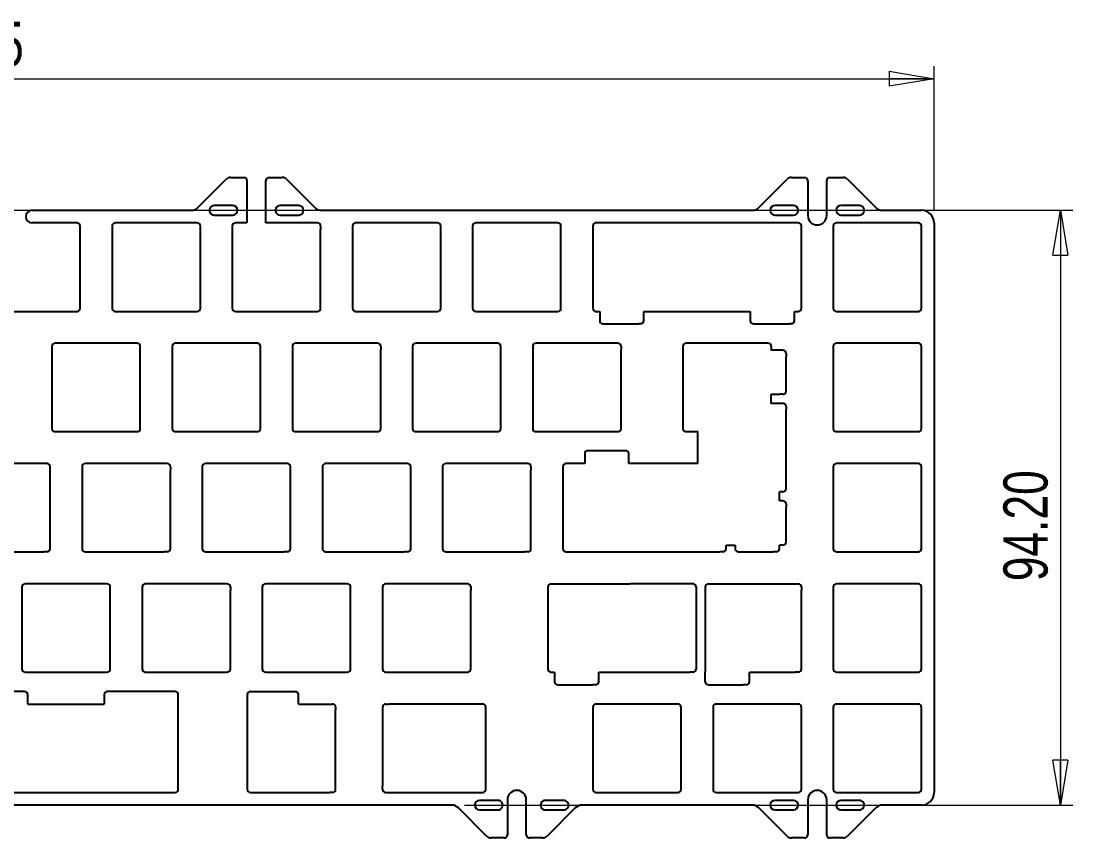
# Model space of a CAD drawing. Header units: millimetres. Extents: x 533 to 696, y 1041 to 1105.
# Drawn here: x 612.8 to 696.2, y 1040.5 to 1105.2 of the extents above; entities that cross this region are included whole.
import ezdxf

# ---------------------------------------------------------------- set-up
doc = ezdxf.new("R2010")
doc.units = ezdxf.units.MM
doc.styles.add('SLDTEXTSTYLE0', font='TXT', dxfattribs={"width": 0.75})
doc.dimstyles.new('SLDDIMSTYLE0', dxfattribs={"dimtxt": 3.5, "dimasz": 3.556, "dimexe": 0, "dimexo": 0.0625, "dimgap": 0.875, "dimtad": 1, "dimlfac": 2, "dimrnd": 1e-09, "dimzin": 12, "dimdsep": 46, "dimtxsty": 'SLDTEXTSTYLE0', "dimblk1": 'CLOSED', "dimblk2": 'CLOSED', "dimsah": 1, "dimcen": 0.09, "dimadec": 0, "dimazin": 3, "dimtfac": 1, "dimtofl": 0, "dimtmove": 0, "dimatfit": 3, "dimldrblk": 'CLOSED', "dimfxl": 1, "dimfrac": 2, "dimtolj": 1, "dimtzin": 12, "dimarcsym": 0})
doc.dimstyles.new('SLDDIMSTYLE1', dxfattribs={"dimtxt": 3.5, "dimasz": 3.556, "dimexe": 0, "dimexo": 0.0625, "dimgap": 0.875, "dimtad": 1, "dimlfac": 2, "dimrnd": 1e-09, "dimzin": 4, "dimdsep": 46, "dimtxsty": 'SLDTEXTSTYLE0', "dimblk1": 'CLOSED', "dimblk2": 'CLOSED', "dimsah": 1, "dimcen": 0.09, "dimadec": 0, "dimazin": 1, "dimtfac": 1, "dimtofl": 0, "dimtmove": 0, "dimatfit": 3, "dimldrblk": 'CLOSED', "dimfxl": 1, "dimfrac": 2, "dimtolj": 1, "dimtzin": 12, "dimarcsym": 0})

# ---------------------------------------------------------------- blocks, each defined once
blk = doc.blocks.new('_Closed')
at = {"color": 0, "linetype": 'ByBlock', "lineweight": -2}
for p, q in [((-1, 0.166667), (0, 0)), ((-1, 0.166667), (-1, -0.166667)), ((0, 0), (-1, -0.166667)), ((0, 0), (-1, 0))]:
    blk.add_line(p, q, dxfattribs=at)
blk = doc.blocks.new('_D')
at = {"color": 7, "linetype": 'Continuous', "lineweight": 0, "transparency": 16777216}
for p, q in [((533.32, 1090.207), (533.32, 1101.63)), ((685.195, 1090.207), (685.195, 1101.63)), ((533.32, 1100.63), (685.195, 1100.63))]:
    blk.add_line(p, q, dxfattribs=at)
at = {"color": 7, "linetype": 'Continuous', "lineweight": 18, "transparency": 16777216, "xscale": 3.556, "yscale": 3.556, "rotation": 180.0000000000004}
blk.add_blockref('_Closed', (533.32, 1100.63, 0.375), dxfattribs=at)
at = {"color": 7, "linetype": 'Continuous', "lineweight": 18, "transparency": 16777216, "xscale": 3.556, "yscale": 3.556}
blk.add_blockref('_Closed', (685.195, 1100.63, 0.375), dxfattribs=at)
at = {"color": 7, "linetype": 'Continuous', "lineweight": 18, "transparency": 16777216, "insert": (602.301, 1105.141), "char_height": 3.5, "attachment_point": 1, "style": 'SLDTEXTSTYLE0'}
blk.add_mtext('303.75', dxfattribs=at)
blk = doc.blocks.new('_D_1')
at = {"color": 7, "linetype": 'Continuous', "lineweight": 0, "transparency": 16777216}
for p, q in [((582.872, 1090.207), (696.196, 1090.207)), ((695.196, 1090.207), (695.196, 1043.107)), ((647.962, 1043.107), (696.196, 1043.107))]:
    blk.add_line(p, q, dxfattribs=at)
at = {"color": 7, "linetype": 'Continuous', "lineweight": 18, "transparency": 16777216, "xscale": 3.556, "yscale": 3.556}
for p, rotation in [((695.196, 1090.207, 0.375), 90.0000000000004), ((695.196, 1043.107, 0.375), 270.0000000000004)]:
    blk.add_blockref('_Closed', p, dxfattribs=dict(at, rotation=rotation))
at = {"color": 7, "linetype": 'Continuous', "lineweight": 18, "transparency": 16777216, "insert": (690.684, 1060.838), "char_height": 3.5, "attachment_point": 1, "rotation": 90, "style": 'SLDTEXTSTYLE0'}
blk.add_mtext('94.20', dxfattribs=at)

msp = doc.modelspace()

# ---------------------------------------------------------------- linework, layer by layer
at = {"color": 7, "linetype": 'Continuous', "lineweight": 25}
for p, q in [((626.8519, 1090.4264), (629.0858, 1092.6602)), ((629.4393, 1092.8067), (630.4822, 1092.8067)), ((630.7322, 1092.5567), (630.7322, 1089.2067)), ((632.2322, 1089.2067), (632.2322, 1092.5567)), ((632.4822, 1092.8067), (633.5251, 1092.8067)), ((633.8787, 1092.6602), (636.1125, 1090.4264)), ((671.3019, 1090.4264), (673.5358, 1092.6602)), ((673.8893, 1092.8067), (674.9322, 1092.8067)), ((675.1822, 1092.5567), (675.1822, 1089.7942)), ((676.6822, 1089.7942), (676.6822, 1092.5567)), ((676.9322, 1092.8067), (677.9751, 1092.8067)), ((678.3287, 1092.6602), (680.5625, 1090.4264)), ((629.6072, 1090.5817), (628.1322, 1090.5817)), ((634.8322, 1090.5817), (633.3572, 1090.5817)), ((674.0572, 1090.5817), (672.5822, 1090.5817)), ((679.2822, 1090.5817), (677.8072, 1090.5817)), ((613.7094, 1090.2067), (626.3216, 1090.2067)), ((628.1322, 1089.8317), (629.6072, 1089.8317)), ((633.3572, 1089.8317), (634.8322, 1089.8317)), ((636.6429, 1090.2067), (670.7716, 1090.2067)), ((672.5822, 1089.8317), (674.0572, 1089.8317)), ((677.8072, 1089.8317), (679.2822, 1089.8317)), ((681.0929, 1090.2067), (684.1947, 1090.2067)), ((617.2697, 1089.2067), (613.7094, 1089.2067)), ((617.5197, 1082.4567), (617.5197, 1088.9567)), ((620.0447, 1088.9567), (620.0447, 1082.4567)), ((626.7947, 1089.2067), (620.2947, 1089.2067)), ((627.0447, 1082.4567), (627.0447, 1088.9567)), ((629.5697, 1088.9567), (629.5697, 1082.4567)), ((630.7322, 1089.2067), (629.8197, 1089.2067)), ((636.3197, 1089.2067), (632.2322, 1089.2067)), ((636.5697, 1088.9567), (636.5697, 1088.7094)), ((639.0947, 1088.9567), (639.0947, 1082.4567)), ((645.8447, 1089.2067), (639.3447, 1089.2067)), ((646.0947, 1082.4567), (646.0947, 1088.9567)), ((648.6197, 1088.9567), (648.6197, 1082.4567)), ((655.3697, 1089.2067), (648.8697, 1089.2067)), ((655.6197, 1082.4567), (655.6197, 1088.9567)), ((658.1447, 1088.9567), (658.1447, 1082.4567)), ((674.4197, 1089.2067), (658.3947, 1089.2067)), ((674.6697, 1082.4567), (674.6697, 1088.9567)), ((677.1947, 1088.9567), (677.1947, 1082.4567)), ((683.9447, 1089.2067), (677.4447, 1089.2067)), ((684.1947, 1082.4567), (684.1947, 1088.9567)), ((685.1947, 1089.2067), (685.1947, 1044.1067)), ((636.5697, 1082.7067), (636.5697, 1088.7067)), ((610.7697, 1082.2067), (617.2697, 1082.2067)), ((620.2947, 1082.2067), (626.7947, 1082.2067)), ((629.8197, 1082.2067), (636.3197, 1082.2067)), ((636.5697, 1082.4567), (636.5697, 1082.7039)), ((639.3447, 1082.2067), (645.8447, 1082.2067)), ((648.8697, 1082.2067), (655.3697, 1082.2067)), ((658.3947, 1082.2067), (658.6882, 1082.2067)), ((658.6882, 1082.2067), (658.6882, 1081.4662)), ((662.1882, 1081.4662), (662.1882, 1082.2067)), ((662.1882, 1082.2067), (670.6262, 1082.2067)), ((670.6262, 1082.2067), (670.6262, 1081.4662)), ((674.1262, 1081.4662), (674.1262, 1082.2067)), ((674.1262, 1082.2067), (674.4197, 1082.2067)), ((677.4447, 1082.2067), (683.9447, 1082.2067)), ((658.9382, 1081.2162), (659.0909, 1081.2162)), ((659.1882, 1081.2067), (661.6882, 1081.2067)), ((661.9382, 1081.2162), (661.7855, 1081.2162)), ((670.8762, 1081.2162), (671.0289, 1081.2162)), ((671.1262, 1081.2067), (673.6262, 1081.2067)), ((673.8762, 1081.2162), (673.7235, 1081.2162)), ((622.0322, 1079.6817), (615.5322, 1079.6817)), ((631.5572, 1079.6817), (625.0572, 1079.6817)), ((641.0822, 1079.6817), (634.5822, 1079.6817)), ((650.6072, 1079.6817), (644.1072, 1079.6817)), ((660.1322, 1079.6817), (653.6322, 1079.6817)), ((672.0385, 1079.6817), (665.5385, 1079.6817)), ((683.9447, 1079.6817), (677.4447, 1079.6817)), ((615.2822, 1079.4317), (615.2822, 1072.9317)), ((622.2822, 1072.9317), (622.2822, 1079.4317)), ((624.8072, 1079.4317), (624.8072, 1072.9317)), ((631.8072, 1072.9317), (631.8072, 1079.4317)), ((634.3322, 1079.4317), (634.3322, 1072.9317)), ((641.3322, 1079.4317), (641.3322, 1079.1842)), ((641.3322, 1073.1817), (641.3322, 1079.1817)), ((643.8572, 1079.4317), (643.8572, 1072.9317)), ((650.8572, 1072.9317), (650.8572, 1079.4317)), ((653.3822, 1079.4317), (653.3822, 1072.9317)), ((660.3822, 1079.4317), (660.3822, 1079.1847)), ((660.3822, 1073.1817), (660.3822, 1079.1817)), ((665.2885, 1079.4317), (665.2885, 1072.9317)), ((672.2885, 1079.4317), (672.2885, 1079.1842)), ((672.2885, 1079.1382), (672.2885, 1079.1817)), ((673.2135, 1079.1382), (672.2885, 1079.1382)), ((673.4635, 1078.8882), (673.4635, 1078.6407)), ((677.1947, 1079.4317), (677.1947, 1072.9317)), ((684.1947, 1072.9317), (684.1947, 1079.4317)), ((673.4635, 1076.1365), (673.4635, 1078.6382)), ((672.2885, 1074.9192), (672.2885, 1075.6382)), ((672.2885, 1075.6382), (672.9635, 1075.6382)), ((673.2135, 1075.6382), (672.9684, 1075.6382)), ((673.4635, 1075.8882), (673.4635, 1076.1347)), ((673.2135, 1074.9192), (672.2885, 1074.9192)), ((673.4635, 1074.6692), (673.4635, 1074.4217)), ((673.4635, 1068.4192), (673.4635, 1074.4192)), ((641.3322, 1072.9317), (641.3322, 1073.1792)), ((660.3822, 1072.9317), (660.3822, 1073.1787)), ((615.5322, 1072.6817), (622.0322, 1072.6817)), ((625.0572, 1072.6817), (631.5572, 1072.6817)), ((634.5822, 1072.6817), (641.0822, 1072.6817)), ((644.1072, 1072.6817), (650.6072, 1072.6817)), ((653.6322, 1072.6817), (660.1322, 1072.6817)), ((665.5385, 1072.6817), (665.7854, 1072.6817)), ((665.7885, 1072.6817), (666.4635, 1072.6817)), ((666.4635, 1070.1567), (666.4635, 1072.6817)), ((677.4447, 1072.6817), (683.9447, 1072.6817)), ((657.4976, 1070.9222), (657.4976, 1070.1567)), ((660.7476, 1071.1722), (657.7476, 1071.1722)), ((660.9976, 1070.1567), (660.9976, 1070.9222)), ((614.8885, 1070.1567), (608.3885, 1070.1567)), ((615.1385, 1063.4067), (615.1385, 1069.9067)), ((617.6635, 1069.9067), (617.6635, 1063.4067)), ((624.4135, 1070.1567), (617.9135, 1070.1567)), ((624.6635, 1069.9067), (624.6635, 1069.6597)), ((624.6635, 1063.6567), (624.6635, 1069.6567)), ((627.1885, 1069.9067), (627.1885, 1063.4067)), ((633.9385, 1070.1567), (627.4385, 1070.1567)), ((634.1885, 1063.4067), (634.1885, 1069.9067)), ((636.7135, 1069.9067), (636.7135, 1063.4067)), ((643.4635, 1070.1567), (636.9635, 1070.1567)), ((643.7135, 1063.4067), (643.7135, 1069.9067)), ((646.2385, 1069.9067), (646.2385, 1063.4067)), ((652.9885, 1070.1567), (646.4885, 1070.1567)), ((653.2385, 1069.9067), (653.2385, 1069.6592)), ((653.2385, 1063.6567), (653.2385, 1069.6567)), ((655.7635, 1069.9067), (655.7635, 1063.4067)), ((657.4976, 1070.1567), (656.0135, 1070.1567)), ((666.4635, 1070.1567), (660.9976, 1070.1567)), ((677.1947, 1069.9067), (677.1947, 1063.4067)), ((683.9447, 1070.1567), (677.4447, 1070.1567)), ((684.1947, 1063.4067), (684.1947, 1069.9067)), ((673.4635, 1068.1692), (673.4635, 1068.4167)), ((672.9356, 1067.2002), (672.9356, 1067.9192)), ((672.9356, 1067.9192), (672.9635, 1067.9192)), ((673.2135, 1067.2002), (672.9356, 1067.2002)), ((673.2135, 1067.9192), (672.9665, 1067.9192)), ((673.4635, 1066.9502), (673.4635, 1066.7037)), ((673.4635, 1064.2002), (673.4635, 1066.7018)), ((673.4635, 1063.9502), (673.4635, 1064.1977)), ((608.6385, 1063.1567), (614.6385, 1063.1567)), ((614.8885, 1063.1567), (614.6415, 1063.1567)), ((617.9135, 1063.1567), (618.1604, 1063.1567)), ((618.1635, 1063.1567), (624.1635, 1063.1567)), ((624.4135, 1063.1567), (624.1665, 1063.1567)), ((624.6635, 1063.4067), (624.6635, 1063.6537)), ((627.4385, 1063.1567), (627.6854, 1063.1567)), ((627.6885, 1063.1567), (633.6885, 1063.1567)), ((633.9385, 1063.1567), (633.6915, 1063.1567)), ((636.9635, 1063.1567), (637.2104, 1063.1567)), ((637.2135, 1063.1567), (643.2135, 1063.1567)), ((643.4635, 1063.1567), (643.2165, 1063.1567)), ((646.4885, 1063.1567), (646.7354, 1063.1567)), ((646.7385, 1063.1567), (652.7385, 1063.1567)), ((652.9885, 1063.1567), (652.7415, 1063.1567)), ((653.2385, 1063.4067), (653.2385, 1063.6542)), ((656.0135, 1063.1567), (656.2604, 1063.1567)), ((656.2635, 1063.1567), (668.2166, 1063.1567)), ((668.4666, 1063.1567), (668.2196, 1063.1567)), ((668.7166, 1063.6567), (668.7166, 1063.7002)), ((668.7166, 1063.7002), (669.4178, 1063.7002)), ((668.7166, 1063.4067), (668.7166, 1063.6542)), ((669.4178, 1063.7002), (669.4178, 1063.4067)), ((669.6678, 1063.1567), (669.8958, 1063.1567)), ((669.896, 1063.1567), (672.4356, 1063.1567)), ((672.6856, 1063.1567), (672.4386, 1063.1567)), ((672.9356, 1063.6567), (672.9356, 1063.7002)), ((672.9356, 1063.7002), (672.9635, 1063.7002)), ((672.9356, 1063.4067), (672.9356, 1063.6542)), ((673.2135, 1063.7002), (672.9665, 1063.7002)), ((677.4447, 1063.1567), (683.9447, 1063.1567)), ((619.651, 1060.6317), (613.151, 1060.6317)), ((629.176, 1060.6317), (622.676, 1060.6317)), ((638.701, 1060.6317), (632.201, 1060.6317)), ((648.226, 1060.6317), (641.726, 1060.6317)), ((654.8229, 1060.6317), (655.0729, 1060.6317)), ((655.0729, 1060.6317), (658.6164, 1060.6317)), ((658.6164, 1060.6317), (661.0741, 1060.6317)), ((666.0853, 1060.6317), (661.0741, 1060.6317)), ((667.3043, 1060.6317), (674.4197, 1060.6317)), ((683.9447, 1060.6317), (677.4447, 1060.6317)), ((612.901, 1060.3817), (612.901, 1053.8817)), ((619.901, 1053.8817), (619.901, 1060.3817)), ((622.426, 1060.3817), (622.426, 1053.8817)), ((629.426, 1060.3817), (629.426, 1060.1342)), ((629.426, 1054.1317), (629.426, 1060.1317)), ((631.951, 1060.3817), (631.951, 1053.8817)), ((638.951, 1053.8817), (638.951, 1060.3817)), ((641.476, 1060.3817), (641.476, 1053.8817)), ((648.476, 1060.3817), (648.476, 1060.1347)), ((648.476, 1054.1317), (648.476, 1060.1317)), ((654.5729, 1060.3817), (654.5729, 1053.8817)), ((666.3353, 1060.3817), (666.3353, 1053.8817)), ((667.0543, 1060.3817), (667.0543, 1060.1347)), ((667.0543, 1060.1317), (667.0543, 1053.6297)), ((674.6697, 1060.3817), (674.6697, 1060.1342)), ((674.6697, 1054.1317), (674.6697, 1060.1317)), ((677.1947, 1060.3817), (677.1947, 1053.8817)), ((684.1947, 1053.8817), (684.1947, 1060.3817)), ((629.426, 1053.8817), (629.426, 1054.1292)), ((648.476, 1053.8817), (648.476, 1054.1287)), ((674.6697, 1053.8817), (674.6697, 1054.1292)), ((613.151, 1053.6317), (619.651, 1053.6317)), ((622.676, 1053.6317), (629.176, 1053.6317)), ((632.201, 1053.6317), (638.701, 1053.6317)), ((641.726, 1053.6317), (648.226, 1053.6317)), ((654.8229, 1053.6317), (655.0699, 1053.6317)), ((655.0729, 1053.6317), (655.1163, 1053.6317)), ((655.1163, 1053.6317), (655.1163, 1052.8817)), ((658.6163, 1053.1317), (658.6163, 1053.6317)), ((658.6163, 1053.6317), (659.8332, 1053.6317)), ((658.6163, 1052.8817), (658.6163, 1053.1292)), ((659.8332, 1053.6317), (665.8353, 1053.6317)), ((666.0853, 1053.6317), (665.8384, 1053.6317)), ((667.0543, 1052.8817), (667.0543, 1053.6297)), ((670.5543, 1053.1317), (670.5543, 1053.6317)), ((670.5543, 1053.6317), (674.1697, 1053.6317)), ((670.5543, 1052.8817), (670.5543, 1053.1292)), ((674.4197, 1053.6317), (674.1728, 1053.6317)), ((677.4447, 1053.6317), (683.9447, 1053.6317)), ((613.1068, 1052.1086), (610.1068, 1052.1086)), ((625.0447, 1052.1086), (619.6635, 1052.1086)), ((631.0104, 1052.1067), (634.5698, 1052.1067)), ((655.3663, 1052.6317), (655.6133, 1052.6317)), ((655.6163, 1052.6317), (658.1163, 1052.6317)), ((658.3663, 1052.6317), (658.1194, 1052.6317)), ((667.3043, 1052.6317), (667.5513, 1052.6317)), ((667.5543, 1052.6317), (670.0543, 1052.6317)), ((670.3043, 1052.6317), (670.0574, 1052.6317)), ((613.3568, 1051.1068), (613.3568, 1051.8586)), ((619.4135, 1051.8586), (619.4135, 1051.1068)), ((625.2947, 1044.3568), (625.2947, 1051.8586)), ((630.7604, 1051.8567), (630.7604, 1044.3567)), ((634.8198, 1051.1067), (634.8198, 1051.8567)), ((613.3568, 1051.1068), (619.4135, 1051.1068)), ((634.8198, 1051.1067), (637.5104, 1051.1067)), ((637.7604, 1050.8567), (637.7604, 1050.642)), ((637.7616, 1044.6067), (637.7616, 1050.6067)), ((641.476, 1050.8567), (641.476, 1050.6098)), ((641.476, 1050.6067), (641.476, 1044.6067)), ((641.726, 1051.1067), (641.976, 1051.1067)), ((649.1666, 1051.1067), (641.976, 1051.1067)), ((649.4166, 1051.1067), (649.1692, 1051.1067)), ((649.6666, 1044.3567), (649.6666, 1050.8567)), ((658.1447, 1050.8567), (658.1447, 1044.3567)), ((664.8947, 1051.1067), (658.3947, 1051.1067)), ((665.1447, 1044.3567), (665.1447, 1050.8567)), ((667.6697, 1050.8567), (667.6697, 1044.3567)), ((674.4197, 1051.1067), (667.9197, 1051.1067)), ((674.6697, 1044.3567), (674.6697, 1050.8567)), ((677.1947, 1050.8567), (677.1947, 1044.3567)), ((683.9447, 1051.1067), (677.4447, 1051.1067)), ((684.1947, 1044.3567), (684.1947, 1050.8567)), ((641.476, 1044.3567), (641.476, 1044.6035)), ((607.7255, 1044.1068), (625.0447, 1044.1068)), ((631.0104, 1044.1067), (631.2593, 1044.1067)), ((631.2616, 1044.1067), (631.8185, 1044.1067)), ((631.8185, 1044.1067), (634.321, 1044.1067)), ((634.321, 1044.1067), (637.2616, 1044.1067)), ((637.5104, 1044.1067), (637.2639, 1044.1067)), ((637.7604, 1044.3567), (637.7604, 1044.5714)), ((641.726, 1044.1067), (649.4166, 1044.1067)), ((658.3947, 1044.1067), (664.8947, 1044.1067)), ((667.9197, 1044.1067), (674.4197, 1044.1067)), ((677.4447, 1044.1067), (683.9447, 1044.1067)), ((646.9615, 1043.1067), (562.0279, 1043.1067)), ((650.6281, 1043.4817), (649.1531, 1043.4817)), ((651.3722, 1043.5192), (651.3722, 1040.7567)), ((652.8722, 1040.7567), (652.8722, 1043.5192)), ((655.8531, 1043.4817), (654.3781, 1043.4817)), ((670.7716, 1043.1067), (657.2828, 1043.1067)), ((674.0572, 1043.4817), (672.5822, 1043.4817)), ((675.1822, 1043.5192), (675.1822, 1040.7567)), ((676.6822, 1040.7567), (676.6822, 1043.5192)), ((679.2822, 1043.4817), (677.8072, 1043.4817)), ((684.1947, 1043.1067), (681.0929, 1043.1067)), ((649.7257, 1040.6531), (647.4919, 1042.887)), ((649.1531, 1042.7317), (650.6281, 1042.7317)), ((654.3781, 1042.7317), (655.8531, 1042.7317)), ((656.7525, 1042.887), (654.5186, 1040.6531)), ((673.5358, 1040.6531), (671.3019, 1042.887)), ((672.5822, 1042.7317), (674.0572, 1042.7317)), ((677.8072, 1042.7317), (679.2822, 1042.7317)), ((680.5625, 1042.887), (678.3287, 1040.6531)), ((651.1222, 1040.5067), (650.0793, 1040.5067)), ((654.1651, 1040.5067), (653.1222, 1040.5067)), ((674.9322, 1040.5067), (673.8893, 1040.5067)), ((677.9751, 1040.5067), (676.9322, 1040.5067))]:
    msp.add_line(p, q, dxfattribs=at)
at = {"color": 7, "linetype": 'Continuous', "lineweight": 25, "flags": 128}
msp.add_lwpolyline([(669.8958, 1063.1567), (669.8958, 1063.1567), (669.8958, 1063.1567), (669.8959, 1063.1567), (669.8959, 1063.1567), (669.8959, 1063.1567), (669.896, 1063.1567), (669.896, 1063.1567), (669.896, 1063.1567)], dxfattribs=at)
at = {"color": 7, "linetype": 'Continuous', "lineweight": 25}
for centre, radius, start, end in [((629.4393, 1092.3067), 0.5, 90.000001, 135.000001), ((633.5251, 1092.3067), 0.5, 45, 89.999997), ((673.8893, 1092.3067), 0.5, 90.000001, 135.000001), ((677.9751, 1092.3067), 0.5, 45, 89.999997), ((628.1322, 1090.2067), 0.375, 89.999999, 270.000001), ((629.6072, 1090.2067), 0.375, 270.000001, 90), ((633.3572, 1090.2067), 0.375, 90.000001, 270), ((634.8322, 1090.2067), 0.375, 269.999998, 90.000001), ((672.5822, 1090.2067), 0.375, 90, 269.999999), ((674.0572, 1090.2067), 0.375, 270.000001, 90), ((677.8072, 1090.2067), 0.375, 90, 270), ((679.2822, 1090.2067), 0.375, 269.999999, 90), ((613.7094, 1089.7067), 0.5, 90, 180), ((613.7094, 1089.7067), 0.5, 180, 270), ((626.3216, 1090.9567), 0.75, 270.000001, 315), ((636.6429, 1090.9567), 0.75, 225, 269.999999), ((670.7716, 1090.9567), 0.75, 269.999999, 315), ((675.9322, 1089.7942), 0.75, 180, 0), ((681.0929, 1090.9567), 0.75, 225, 269.999999), ((684.1947, 1089.2067), 1, 0, 90), ((617.2697, 1088.9567), 0.25, 0, 90), ((620.2947, 1088.9567), 0.25, 90, 180), ((626.7947, 1088.9567), 0.25, 0, 90), ((629.8197, 1088.9567), 0.25, 90, 180), ((636.3197, 1088.9567), 0.25, 0, 90), ((639.3447, 1088.9567), 0.25, 90, 180), ((645.8447, 1088.9567), 0.25, 0, 90), ((648.8697, 1088.9567), 0.25, 90, 180), ((655.3697, 1088.9567), 0.25, 0, 90), ((658.3947, 1088.9567), 0.25, 90, 180), ((674.4197, 1088.9567), 0.25, 0, 90), ((677.4447, 1088.9567), 0.25, 90, 180), ((683.9447, 1088.9567), 0.25, 0, 90), ((636.0697, 1088.7067), 0.5, 0, 0.31652), ((617.2697, 1082.4567), 0.25, 270, 0), ((620.2947, 1082.4567), 0.25, 180, 270), ((626.7947, 1082.4567), 0.25, 270, 0), ((629.8197, 1082.4567), 0.25, 180, 270), ((636.3197, 1082.4567), 0.25, 270, 0), ((636.0697, 1082.7067), 0.5, 359.68348, 360), ((639.3447, 1082.4567), 0.25, 180, 270), ((645.8447, 1082.4567), 0.25, 270, 0), ((648.8697, 1082.4567), 0.25, 180, 270), ((655.3697, 1082.4567), 0.25, 270, 0), ((658.3947, 1082.4567), 0.25, 180, 270), ((674.4197, 1082.4567), 0.25, 270, 0), ((677.4447, 1082.4567), 0.25, 180, 270), ((683.9447, 1082.4567), 0.25, 270, 0), ((658.9382, 1081.4662), 0.25, 180, 270), ((661.9382, 1081.4662), 0.25, 270, 0), ((670.8762, 1081.4662), 0.25, 180, 270), ((673.8762, 1081.4662), 0.25, 270, 0), ((659.1882, 1081.7067), 0.5, 258.781461, 269.999812), ((661.6882, 1081.7067), 0.5, 270.000001, 281.218539), ((671.1262, 1081.7067), 0.5, 258.781461, 269.999999), ((673.6262, 1081.7067), 0.5, 270.000001, 281.218539), ((615.5322, 1079.4317), 0.25, 90, 180), ((622.0322, 1079.4317), 0.25, 0, 90), ((625.0572, 1079.4317), 0.25, 90, 180), ((631.5572, 1079.4317), 0.25, 0, 90), ((634.5822, 1079.4317), 0.25, 90, 180), ((641.0822, 1079.4317), 0.25, 0, 90), ((644.1072, 1079.4317), 0.25, 90, 180), ((650.6072, 1079.4317), 0.25, 0, 90), ((653.6322, 1079.4317), 0.25, 90, 180), ((660.1322, 1079.4317), 0.25, 0, 90), ((665.5385, 1079.4317), 0.25, 90, 180), ((672.0385, 1079.4317), 0.25, 0, 90), ((677.4447, 1079.4317), 0.25, 90, 180), ((683.9447, 1079.4317), 0.25, 0, 90), ((640.8322, 1079.1817), 0.5, 0, 0.283102), ((659.8822, 1079.1817), 0.5, 0, 0.346723), ((671.7885, 1079.1817), 0.5, 0, 0.283349), ((673.2135, 1078.8882), 0.25, 0, 90), ((672.9635, 1078.6382), 0.5, 0, 0.283102), ((672.9635, 1076.1382), 0.5, 269.999999, 270.564093), ((673.2135, 1075.8882), 0.25, 270, 0), ((672.9635, 1076.1382), 0.5, 359.599584, 359.810057), ((673.2135, 1074.6692), 0.25, 0, 90), ((672.9635, 1074.4192), 0.5, 0, 0.283102), ((615.5322, 1072.9317), 0.25, 180, 270), ((622.0322, 1072.9317), 0.25, 270, 0), ((625.0572, 1072.9317), 0.25, 180, 270), ((631.5572, 1072.9317), 0.25, 270, 0), ((634.5822, 1072.9317), 0.25, 180, 270), ((641.0822, 1072.9317), 0.25, 270, 0), ((640.8322, 1073.1817), 0.5, 359.716898, 359.999811), ((644.1072, 1072.9317), 0.25, 180, 270), ((650.6072, 1072.9317), 0.25, 270, 0), ((653.6322, 1072.9317), 0.25, 180, 270), ((660.1322, 1072.9317), 0.25, 270, 0), ((659.8822, 1073.1817), 0.5, 359.653277, 0), ((665.5385, 1072.9317), 0.25, 180, 270), ((677.4447, 1072.9317), 0.25, 180, 270), ((683.9447, 1072.9317), 0.25, 270, 0), ((665.7885, 1073.1817), 0.5, 269.653065, 270), ((657.7476, 1070.9222), 0.25, 90, 180), ((660.7476, 1070.9222), 0.25, 0, 90), ((614.8885, 1069.9067), 0.25, 0, 90), ((617.9135, 1069.9067), 0.25, 90, 180), ((624.4135, 1069.9067), 0.25, 0, 90), ((624.1635, 1069.6567), 0.5, 0, 0.346723), ((627.4385, 1069.9067), 0.25, 90, 180), ((633.9385, 1069.9067), 0.25, 0, 90), ((636.9635, 1069.9067), 0.25, 90, 180), ((643.4635, 1069.9067), 0.25, 0, 90), ((646.4885, 1069.9067), 0.25, 90, 180), ((652.9885, 1069.9067), 0.25, 0, 90), ((652.7385, 1069.6567), 0.5, 0, 0.283102), ((656.0135, 1069.9067), 0.25, 90, 180), ((677.4447, 1069.9067), 0.25, 90, 180), ((683.9447, 1069.9067), 0.25, 0, 90), ((673.2135, 1068.1692), 0.25, 270, 0), ((672.9635, 1068.4192), 0.5, 359.716898, 360), ((672.9635, 1068.4192), 0.5, 269.999997, 270.346932), ((673.2135, 1066.9502), 0.25, 359.999998, 89.999998), ((672.9635, 1066.7002), 0.5, 0.189897, 0.398425), ((673.2135, 1063.9502), 0.25, 269.999998, 359.999998), ((672.9635, 1064.2002), 0.5, 359.717353, 0), ((614.6385, 1063.6567), 0.5, 270.000001, 270.346723), ((614.8885, 1063.4067), 0.25, 270, 0), ((617.9135, 1063.4067), 0.25, 180, 270), ((618.1635, 1063.6567), 0.5, 269.653277, 269.999813), ((624.1635, 1063.6567), 0.5, 269.999999, 270.346723), ((624.4135, 1063.4067), 0.25, 270, 0), ((624.1635, 1063.6567), 0.5, 359.653277, 360), ((627.4385, 1063.4067), 0.25, 180, 270), ((627.6885, 1063.6567), 0.5, 269.653277, 269.999813), ((633.6885, 1063.6567), 0.5, 269.999998, 270.346723), ((633.9385, 1063.4067), 0.25, 270, 0), ((636.9635, 1063.4067), 0.25, 180, 270), ((637.2135, 1063.6567), 0.5, 269.653277, 269.99981), ((643.2135, 1063.6567), 0.5, 270.000001, 270.346723), ((643.4635, 1063.4067), 0.25, 270, 0), ((646.4885, 1063.4067), 0.25, 180, 270), ((646.7385, 1063.6567), 0.5, 269.653277, 269.999813), ((652.7385, 1063.6567), 0.5, 269.999999, 270.346723), ((652.9885, 1063.4067), 0.25, 270, 0), ((652.7385, 1063.6567), 0.5, 359.716898, 360), ((656.0135, 1063.4067), 0.25, 180, 270), ((656.2635, 1063.6567), 0.5, 269.653277, 269.999999), ((668.2166, 1063.6567), 0.5, 270, 270.346723), ((668.4666, 1063.4067), 0.25, 270, 0), ((668.2166, 1063.6567), 0.5, 359.716898, 359.99962), ((669.6678, 1063.4067), 0.25, 180, 270), ((672.4356, 1063.6567), 0.5, 270, 270.34693), ((672.6856, 1063.4067), 0.25, 270, 0), ((672.4356, 1063.6567), 0.5, 359.716901, 0), ((672.9635, 1064.2002), 0.5, 269.999997, 270.34693), ((677.4447, 1063.4067), 0.25, 180, 270), ((683.9447, 1063.4067), 0.25, 270, 0), ((613.151, 1060.3817), 0.25, 90, 180), ((619.651, 1060.3817), 0.25, 0, 90), ((622.676, 1060.3817), 0.25, 90, 180), ((629.176, 1060.3817), 0.25, 0, 90), ((632.201, 1060.3817), 0.25, 90, 180), ((638.701, 1060.3817), 0.25, 0, 90), ((641.726, 1060.3817), 0.25, 90, 180), ((648.226, 1060.3817), 0.25, 0, 90), ((654.8229, 1060.3817), 0.25, 90, 180), ((666.0853, 1060.3817), 0.25, 360, 90), ((667.3043, 1060.3817), 0.25, 90, 180), ((674.4197, 1060.3817), 0.25, 0, 90), ((677.4447, 1060.3817), 0.25, 90, 180), ((683.9447, 1060.3817), 0.25, 0, 90), ((628.926, 1060.1317), 0.5, 0, 0.283102), ((647.976, 1060.1317), 0.5, 0, 0.346723), ((667.5543, 1060.1317), 0.5, 179.656733, 180), ((674.1697, 1060.1317), 0.5, 0, 0.2831), ((613.151, 1053.8817), 0.25, 180, 270), ((619.651, 1053.8817), 0.25, 270, 0), ((622.676, 1053.8817), 0.25, 180, 270), ((629.176, 1053.8817), 0.25, 270, 0), ((628.926, 1054.1317), 0.5, 359.716898, 0), ((632.201, 1053.8817), 0.25, 180, 270), ((638.701, 1053.8817), 0.25, 270, 0), ((641.726, 1053.8817), 0.25, 180, 270), ((648.226, 1053.8817), 0.25, 270, 0), ((647.976, 1054.1317), 0.5, 359.653277, 359.999811), ((654.8229, 1053.8817), 0.25, 180, 270), ((666.0853, 1053.8817), 0.25, 270, 360), ((674.4197, 1053.8817), 0.25, 270, 0), ((674.1697, 1054.1317), 0.5, 359.7169, 0), ((677.4447, 1053.8817), 0.25, 180, 270), ((683.9447, 1053.8817), 0.25, 270, 0), ((655.0729, 1054.1317), 0.5, 269.658379, 269.999989), ((658.1163, 1053.1317), 0.5, 359.717158, 0), ((665.8353, 1054.1317), 0.5, 270.000001, 270.351759), ((670.0543, 1053.1317), 0.5, 359.717152, 0), ((674.1697, 1054.1317), 0.5, 269.999999, 270.346728), ((613.1068, 1051.8586), 0.25, 0.000014, 90.000014), ((619.6635, 1051.8586), 0.25, 90, 180), ((625.0447, 1051.8586), 0.25, 0, 90), ((631.0104, 1051.8567), 0.25, 90, 180), ((634.5698, 1051.8567), 0.25, 0, 90), ((655.3663, 1052.8817), 0.25, 180, 270), ((655.6163, 1053.1317), 0.5, 269.653272, 269.999812), ((658.1163, 1053.1317), 0.5, 270.000001, 270.346728), ((658.3663, 1052.8817), 0.25, 270, 0), ((667.3043, 1052.8817), 0.25, 180, 270), ((667.5543, 1053.1317), 0.5, 269.653273, 269.999812), ((670.0543, 1053.1317), 0.5, 270.000001, 270.346727), ((670.3043, 1052.8817), 0.25, 270, 0), ((637.5104, 1050.8567), 0.25, 0, 90), ((637.2616, 1050.6067), 0.5, 0, 4.052268), ((641.726, 1050.8567), 0.25, 90, 180), ((641.976, 1050.6067), 0.5, 179.637634, 180), ((649.1666, 1050.6067), 0.5, 89.69838, 89.999468), ((649.4166, 1050.8567), 0.25, 0, 90), ((658.3947, 1050.8567), 0.25, 90, 180), ((664.8947, 1050.8567), 0.25, 0, 90), ((667.9197, 1050.8567), 0.25, 90, 180), ((674.4197, 1050.8567), 0.25, 0, 90), ((677.4447, 1050.8567), 0.25, 90, 180), ((683.9447, 1050.8567), 0.25, 0, 90), ((637.2616, 1044.6067), 0.5, 355.947732, 0), ((641.976, 1044.6067), 0.5, 180, 180.362366), ((625.0447, 1044.3568), 0.25, 270, 0), ((631.0104, 1044.3567), 0.25, 180, 270), ((631.2616, 1044.6067), 0.5, 269.736708, 269.999875), ((637.2616, 1044.6067), 0.5, 270.000001, 270.263292), ((637.5104, 1044.3567), 0.25, 270, 0), ((641.726, 1044.3567), 0.25, 180, 270), ((649.4166, 1044.3567), 0.25, 270, 0), ((652.1222, 1043.5192), 0.75, 0, 180), ((658.3947, 1044.3567), 0.25, 180, 270), ((664.8947, 1044.3567), 0.25, 270, 0), ((667.9197, 1044.3567), 0.25, 180, 270), ((674.4197, 1044.3567), 0.25, 270, 0), ((675.9322, 1043.5192), 0.75, 0, 180), ((677.4447, 1044.3567), 0.25, 180, 270), ((683.9447, 1044.3567), 0.25, 270, 0), ((684.1947, 1044.1067), 1, 270, 0), ((646.9615, 1042.3567), 0.75, 45, 90), ((649.1531, 1043.1067), 0.375, 90, 270), ((650.6281, 1043.1067), 0.375, 270, 90.000001), ((654.3781, 1043.1067), 0.375, 89.999998, 270.000001), ((655.8531, 1043.1067), 0.375, 270, 90.000153), ((657.2828, 1042.3567), 0.75, 90, 135), ((670.7716, 1042.3567), 0.75, 45, 90), ((672.5822, 1043.1067), 0.375, 90.000003, 269.999999), ((674.0572, 1043.1067), 0.375, 270.000001, 90), ((677.8072, 1043.1067), 0.375, 90, 270), ((679.2822, 1043.1067), 0.375, 269.999998, 90.000001), ((681.0929, 1042.3567), 0.75, 90.000001, 135), ((650.0793, 1041.0067), 0.5, 225, 269.999998), ((654.1651, 1041.0067), 0.5, 270, 315.000002), ((673.8893, 1041.0067), 0.5, 225, 269.999998), ((677.9751, 1041.0067), 0.5, 270, 315.000002)]:
    msp.add_arc(centre, radius, start, end, dxfattribs=at)
for points in [[(630.7322, 1092.5567), (630.7322, 1092.6221), (630.7053, 1092.6872), (630.6127, 1092.7797), (630.5477, 1092.8067), (630.4822, 1092.8067)], [(632.4822, 1092.8067), (632.4168, 1092.8067), (632.3517, 1092.7797), (632.2592, 1092.6872), (632.2322, 1092.6221), (632.2322, 1092.5567)], [(675.1822, 1092.5567), (675.1822, 1092.6221), (675.1553, 1092.6872), (675.0627, 1092.7797), (674.9977, 1092.8067), (674.9322, 1092.8067)], [(676.9322, 1092.8067), (676.8668, 1092.8067), (676.8017, 1092.7797), (676.7092, 1092.6872), (676.6822, 1092.6221), (676.6822, 1092.5567)], [(651.1222, 1040.5067), (651.1876, 1040.5067), (651.2527, 1040.5336), (651.3452, 1040.6262), (651.3722, 1040.6912), (651.3722, 1040.7567)], [(652.8722, 1040.7567), (652.8722, 1040.6912), (652.8991, 1040.6262), (652.9917, 1040.5336), (653.0567, 1040.5067), (653.1222, 1040.5067)], [(674.9322, 1040.5067), (674.9977, 1040.5067), (675.0627, 1040.5336), (675.1553, 1040.6262), (675.1822, 1040.6912), (675.1822, 1040.7567)], [(676.6822, 1040.7567), (676.6822, 1040.6912), (676.7092, 1040.6262), (676.8017, 1040.5336), (676.8668, 1040.5067), (676.9322, 1040.5067)]]:
    msp.add_open_spline(points, degree=3, knots=[0, 0, 0, 0, 0.5, 0.5, 1, 1, 1, 1], dxfattribs=at)

# ---------------------------------------------------------------- dimensions: what is measured, and where the dimension line sits
at = {"color": 7, "linetype": 'Continuous', "lineweight": 18}
dim = msp.add_linear_dim(base=(685.1947, 1100.6296), p1=(533.3197, 1089.2067), p2=(685.1947, 1089.2067), dimstyle='SLDDIMSTYLE0', dxfattribs=at)
dim.commit()
dim.dimension.update_dxf_attribs({"geometry": '_D', "text_midpoint": (609.4128, 1100.6296), "dimtype": 160})
dim = msp.add_linear_dim(base=(695.1957, 1043.1067), p1=(581.8716, 1090.2067), p2=(646.9615, 1043.1067), angle=90, dimstyle='SLDDIMSTYLE1', dxfattribs=at)
dim.commit()
dim.dimension.update_dxf_attribs({"geometry": '_D_1', "text_midpoint": (695.1957, 1066.6567), "dimtype": 160})

doc.saveas('drawing.dxf')
